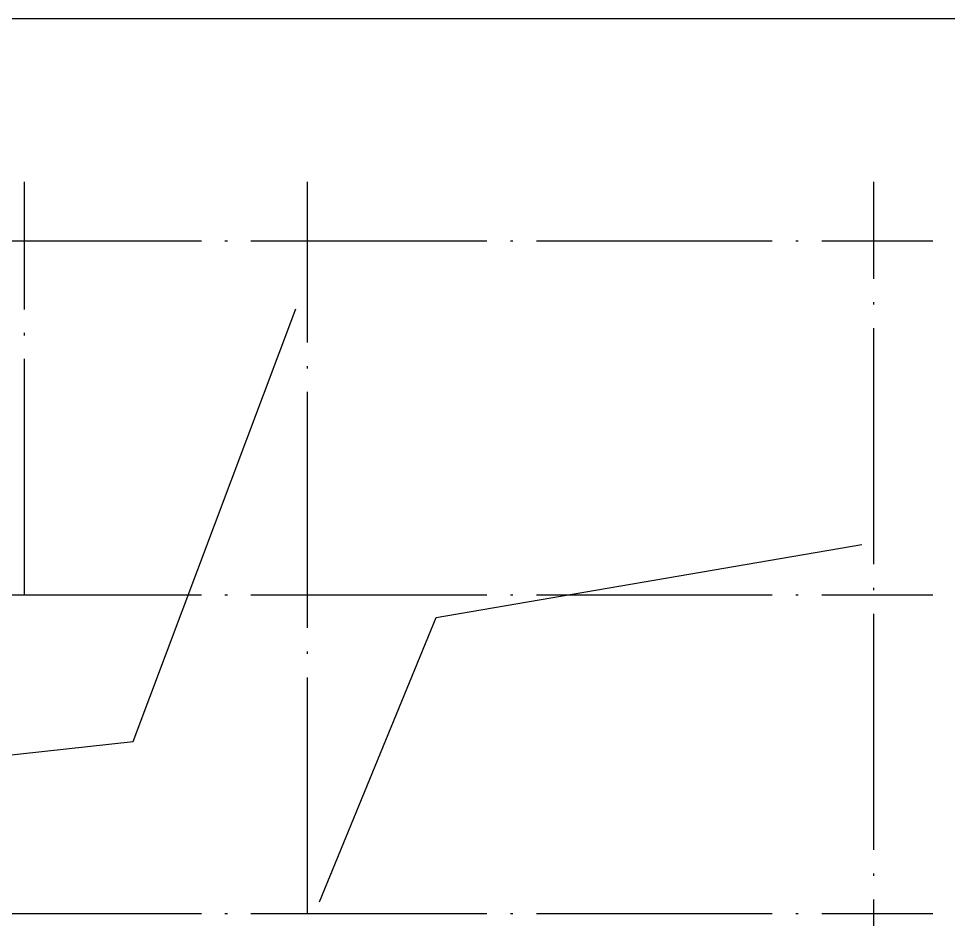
# Model space of a CAD drawing. Extents: x -737978 to 768813, y -372247 to 1140308.
# Drawn here: x 250332 to 258215, y -231694 to -224060 of the extents above; entities that cross this region are included whole.
import ezdxf

# ---------------------------------------------------------------- set-up
doc = ezdxf.new("R2010")
doc.units = 0
doc.header["$LTSCALE"] = 1000
doc.header["$MEASUREMENT"] = 0
doc.linetypes.add('DOTE', pattern=[2.42, 2, -0.2, 0.02, -0.2])
for name, color, linetype in [('DOTE', 1, 'DOTE'), ('J-粉刷线', 8, 'CONTINUOUS'), ('PUB_TITLE', 4, 'CONTINUOUS')]:
    doc.layers.add(name, color=color, linetype=linetype)

msp = doc.modelspace()

# ---------------------------------------------------------------- linework, layer by layer
at = {"layer": 'DOTE'}
for p, q in [((250382, -228944), (250382, -225444)), ((252782, -231644), (252782, -225444)), ((257582, -235944), (257582, -225444)), ((237782, -225944), (258082, -225944)), ((237782, -228944), (258082, -228944)), ((237782, -231644), (258082, -231644))]:
    msp.add_line(p, q, dxfattribs=at)
at = {"layer": 'J-粉刷线'}
for points in [[(238882, -231544), (251304.2, -230186.5), (252682, -226519)], [(252882, -231544), (253872.1, -229134), (257482, -228517.9)]]:
    msp.add_lwpolyline(points, dxfattribs=at)
at = {"layer": 'PUB_TITLE'}
msp.add_lwpolyline([(191374.9, -224059.7), (258874.4, -224059.7)], dxfattribs=at)

doc.saveas('drawing.dxf')
